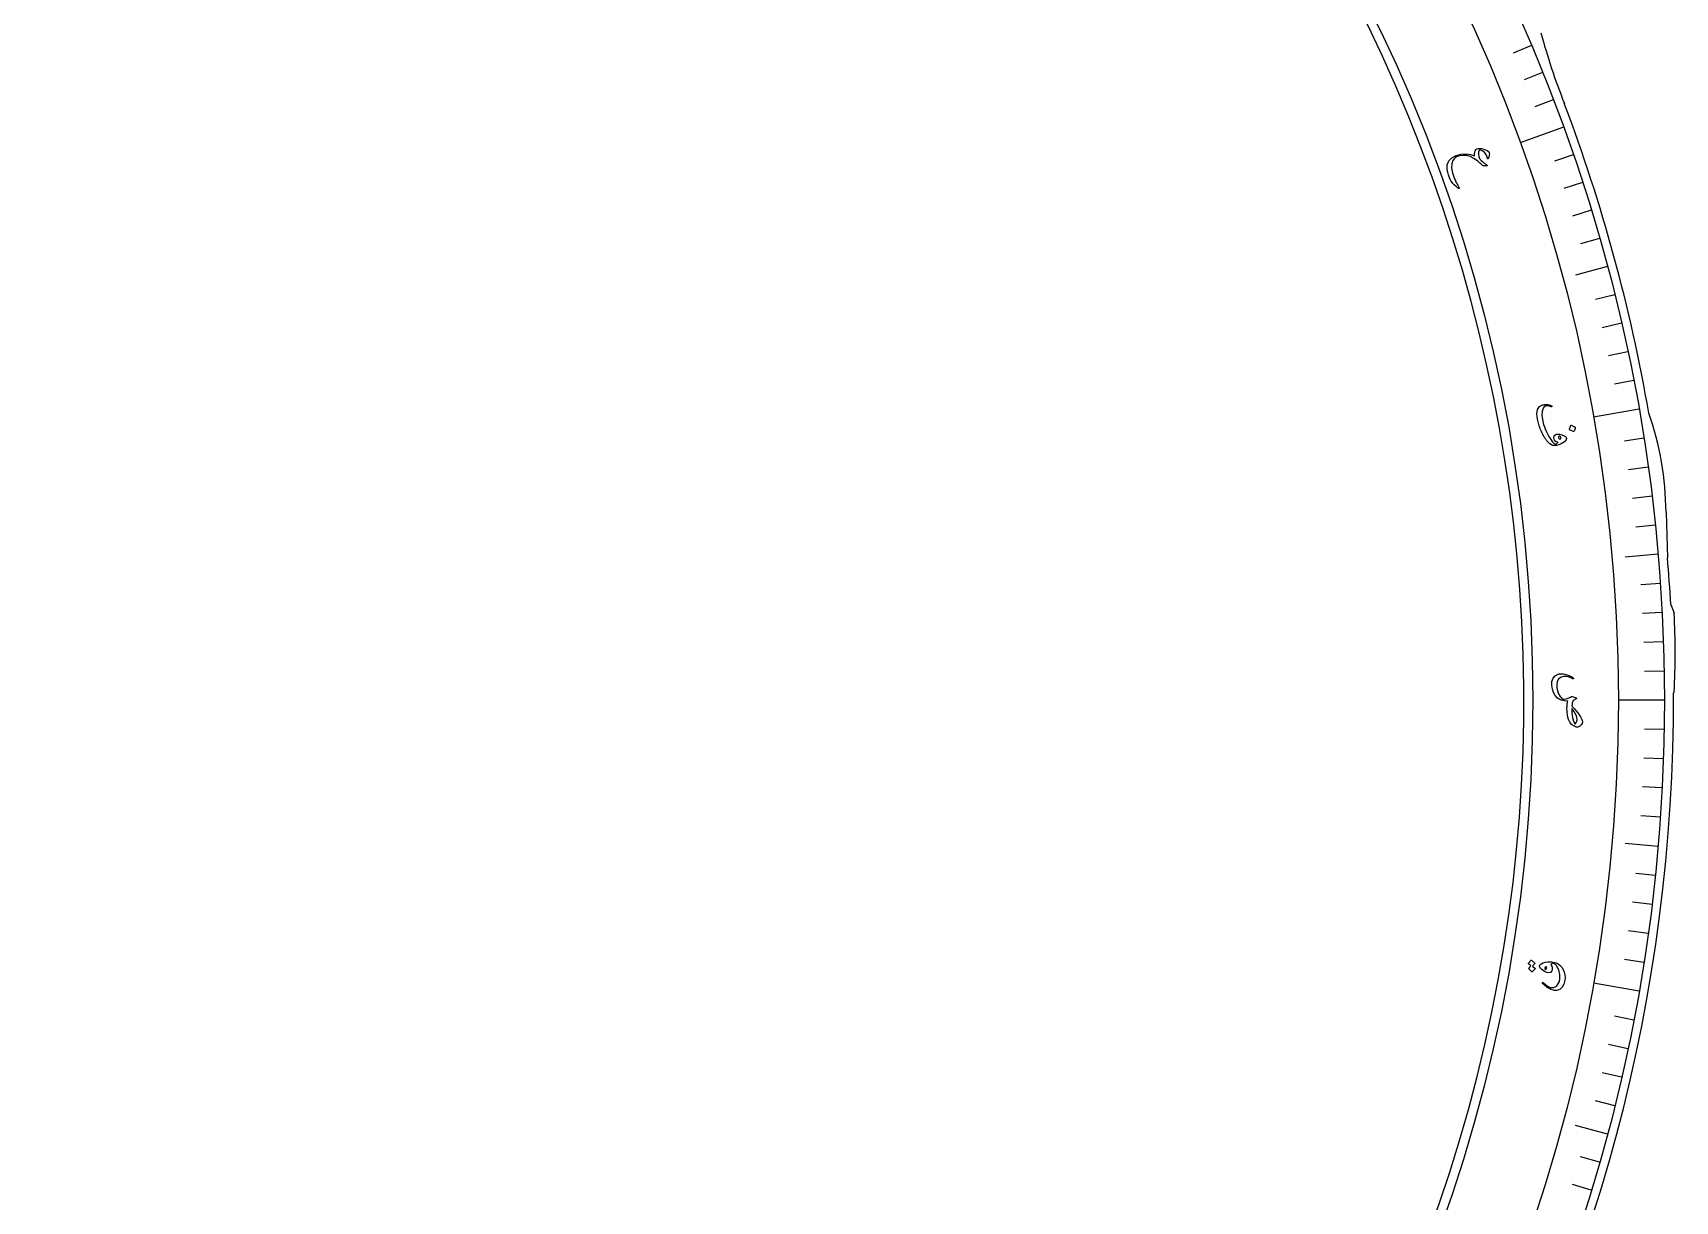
# Model space of a CAD drawing. Header units: millimetres. Extents: x -45 to 45, y -45 to 73.
# Drawn here: x 1.16 to 45.04, y -13.38 to 17.83 of the extents above; entities that cross this region are included whole.
import ezdxf

# ---------------------------------------------------------------- set-up
doc = ezdxf.new("R2010")
doc.units = ezdxf.units.MM
for name, color, linetype in [('CUT_INNER', 6, 'Continuous'), ('CUT_OUTER', 1, 'Continuous'), ('ENGRAVE', 7, 'Continuous'), ('ENGRAVE_FINE', 8, 'Continuous'), ('TEXT', 5, 'Continuous')]:
    doc.layers.add(name, color=color, linetype=linetype)

msp = doc.modelspace()

# ---------------------------------------------------------------- linework, layer by layer
at = {"layer": 'CUT_INNER'}
msp.add_arc((0.0002, -0.0001), 41, 92.34168, 48.51595, dxfattribs=at)
at = {"layer": 'CUT_OUTER'}
for points in [[(44.8003, 5.0235), (44.8008, 5.0169), (44.8387, 3.8054)], [(44.9271, 2.5573), (45.018, 2.3303), (45.0192, 2.3269)], [(45.0192, 0.2165), (45.0163, 0.2144), (44.9994, 0.2031)]]:
    msp.add_lwpolyline(points, dxfattribs=at)
for centre, radius, start, end in [((60.4066, 23.0895), 19.6697, 195.52006, 201.32233), ((0.0073, 0.0024), 44.9923, 9.81141, 20.74267), ((36.5289, 4.9522), 8.2716, 0.49342, 19.17656), ((1.5395, 0.1101), 43.4566, 3.22813, 4.87801), ((22.9148, 1.2718), 22.1295, 357.26675, 2.73282), ((0, -0.0002), 44.9998, 179.74001, 0.25885)]:
    msp.add_arc(centre, radius, start, end, dxfattribs=at)
at = {"layer": 'ENGRAVE'}
for points in [[(42.0606, 15.3088), (40.9029, 14.8875)], [(43.2348, 11.5847), (42.3848, 11.357)], [(44.08, 7.7725), (42.8667, 7.5586)], [(44.5897, 3.9011), (43.713, 3.8244)], [(44.76, 0), (43.528, 0)], [(44.5897, -3.9011), (43.713, -3.8244)], [(44.08, -7.7725), (42.8667, -7.5586)], [(43.2348, -11.5847), (42.3848, -11.357)]]:
    msp.add_lwpolyline(points, dxfattribs=at)
for radius in [44.76, 43.528, 41.24]:
    msp.add_circle((0, 0), radius, dxfattribs=at)
at = {"layer": 'ENGRAVE_FINE'}
for points in [[(41.2018, 17.4891), (40.7158, 17.2828)], [(41.5007, 16.7674), (41.0112, 16.5696)], [(41.7871, 16.0405), (41.2941, 15.8513)], [(42.3214, 14.5724), (41.8222, 14.4005)], [(42.5693, 13.8316), (42.0671, 13.6684)], [(42.8042, 13.0866), (42.2993, 12.9322)], [(43.0261, 12.3375), (42.5185, 12.192)], [(43.4304, 10.8284), (42.9181, 10.7007)], [(43.6128, 10.0688), (43.0983, 9.95)], [(43.7819, 9.3061), (43.2654, 9.1963)], [(43.9376, 8.5406), (43.4193, 8.4399)], [(44.2089, 7.002), (43.6874, 6.9194)], [(44.3244, 6.2294), (43.8015, 6.1559)], [(44.4264, 5.4549), (43.9023, 5.3905)], [(44.5148, 4.6787), (43.9897, 4.6235)], [(44.651, 3.1223), (44.1243, 3.0855)], [(44.6987, 2.3426), (44.1714, 2.3149)], [(44.7327, 1.5621), (44.2051, 1.5437)], [(44.7532, 0.7812), (44.2253, 0.772)], [(44.7532, -0.7812), (44.2253, -0.772)], [(44.7327, -1.5621), (44.2051, -1.5437)], [(44.6987, -2.3426), (44.1714, -2.3149)], [(44.651, -3.1223), (44.1243, -3.0855)], [(44.5148, -4.6787), (43.9897, -4.6235)], [(44.4264, -5.4549), (43.9023, -5.3905)], [(44.3244, -6.2294), (43.8015, -6.1559)], [(44.2089, -7.002), (43.6874, -6.9194)], [(43.9376, -8.5406), (43.4193, -8.4399)], [(43.7819, -9.3061), (43.2654, -9.1963)], [(43.6128, -10.0688), (43.0983, -9.95)], [(43.4304, -10.8284), (42.9181, -10.7007)], [(43.0261, -12.3375), (42.5185, -12.192)], [(42.8042, -13.0866), (42.2993, -12.9322)]]:
    msp.add_lwpolyline(points, dxfattribs=at)
at = {"layer": 'TEXT'}
for points in [[(40.0588, 14.6551), (40.0712, 14.6374), (40.0786, 14.616), (40.0811, 14.5909), (40.0787, 14.562), (40.0758, 14.5467), (40.0724, 14.5324), (40.0686, 14.5191), (40.0644, 14.5068), (40.0598, 14.4954), (40.0549, 14.4852), (40.0497, 14.4759), (40.0442, 14.4678), (40.0383, 14.4615), (40.0333, 14.4613), (40.0292, 14.4673), (40.026, 14.4795), (40.0039, 14.5557), (39.9627, 14.6189), (39.9024, 14.6687), (39.823, 14.7052), (39.8186, 14.7055), (39.8147, 14.7039), (39.8113, 14.7006), (39.8083, 14.6956), (39.7911, 14.6379), (39.7867, 14.5808), (39.795, 14.5242), (39.816, 14.468), (39.8217, 14.4586), (39.8312, 14.4472), (39.8446, 14.4339), (39.8618, 14.4187), (39.8954, 14.3917), (39.925, 14.3678), (39.9506, 14.347), (39.9723, 14.3294), (39.9901, 14.3149), (40.004, 14.3035), (40.0139, 14.2953), (40.0199, 14.2902), (40.026, 14.2822), (40.0252, 14.2763), (40.0175, 14.2728), (40.0028, 14.2715), (39.9628, 14.2724), (39.9325, 14.2748), (39.9117, 14.2787), (39.9005, 14.284), (39.8792, 14.3052), (39.8555, 14.3272), (39.8292, 14.3499), (39.8005, 14.3734), (39.7694, 14.3976), (39.7357, 14.4225), (39.6995, 14.4482), (39.6609, 14.4745), (39.5712, 14.5228), (39.4768, 14.5495), (39.3778, 14.5548), (39.2742, 14.5387), (39.2214, 14.5202), (39.1757, 14.4939), (39.137, 14.4599), (39.1054, 14.4181), (39.0743, 14.3317), (39.0719, 14.2207), (39.0982, 14.085), (39.1527, 13.9243), (39.163, 13.9001), (39.1746, 13.8743), (39.1875, 13.8467), (39.2017, 13.8175), (39.2172, 13.7866), (39.234, 13.7543), (39.2522, 13.7204), (39.2718, 13.6851), (39.2748, 13.6788), (39.276, 13.6739), (39.2757, 13.6702), (39.2736, 13.6679), (39.2589, 13.6696), (39.2314, 13.6871), (39.191, 13.7205), (39.1376, 13.7696), (39.1071, 13.8), (39.0826, 13.8275), (39.0643, 13.852), (39.052, 13.8734), (39.0151, 13.9564), (38.9864, 14.0335), (38.966, 14.1046), (38.9539, 14.1698), (38.9556, 14.302), (38.996, 14.4095), (39.0754, 14.4924), (39.1939, 14.5506), (39.3284, 14.5847), (39.4544, 14.5949), (39.5718, 14.5812), (39.6806, 14.5433), (39.6841, 14.5952), (39.691, 14.639), (39.7012, 14.6745), (39.7148, 14.7018), (39.7212, 14.7103), (39.7291, 14.7173), (39.7383, 14.7229), (39.7489, 14.7271), (39.7794, 14.7335), (39.8091, 14.7371), (39.8382, 14.7377), (39.8665, 14.7354), (39.9263, 14.7237), (39.9782, 14.7064), (40.0224, 14.6835), (40.0588, 14.6551)], [(42.134, 7.0184), (42.1402, 6.9926), (42.1345, 6.9649), (42.1169, 6.9355), (42.0875, 6.9044), (42.0474, 6.8744), (41.9979, 6.8484), (41.9392, 6.8265), (41.8711, 6.8087), (41.8461, 6.8038), (41.8225, 6.8018), (41.8003, 6.8024), (41.7795, 6.8058), (41.7364, 6.8226), (41.6931, 6.851), (41.6498, 6.891), (41.6063, 6.9425), (41.5851, 6.9721), (41.5646, 7.0028), (41.5448, 7.0348), (41.5257, 7.0679), (41.5073, 7.1023), (41.4895, 7.138), (41.4724, 7.175), (41.4559, 7.2134), (41.4404, 7.2521), (41.426, 7.2901), (41.4128, 7.3273), (41.4007, 7.3638), (41.39, 7.3998), (41.3805, 7.4352), (41.3723, 7.47), (41.3655, 7.5044), (41.3509, 7.6503), (41.369, 7.7629), (41.42, 7.8425), (41.5042, 7.889), (41.5249, 7.8938), (41.5489, 7.8971), (41.5762, 7.8989), (41.6068, 7.8991), (41.6409, 7.8964), (41.6748, 7.8901), (41.7083, 7.8803), (41.7415, 7.8668), (41.7454, 7.8646), (41.7485, 7.8617), (41.7506, 7.8582), (41.7519, 7.854), (41.7521, 7.8497), (41.7511, 7.8461), (41.7487, 7.843), (41.7451, 7.8406), (41.7409, 7.8389), (41.7368, 7.8383), (41.7328, 7.8388), (41.7291, 7.8402), (41.6537, 7.8623), (41.5929, 7.8629), (41.5464, 7.8421), (41.5143, 7.7999), (41.4884, 7.7155), (41.4825, 7.6147), (41.4963, 7.4974), (41.5298, 7.3635), (41.5489, 7.3055), (41.5708, 7.2479), (41.5956, 7.1907), (41.6233, 7.1338), (41.6538, 7.0774), (41.6871, 7.0215), (41.7233, 6.966), (41.7622, 6.9111), (41.7858, 6.8822), (41.8094, 6.8614), (41.8333, 6.8486), (41.8573, 6.8439), (41.8722, 6.851), (41.8853, 6.8605), (41.8967, 6.8724), (41.9063, 6.8867), (41.9066, 6.8883), (41.9055, 6.8899), (41.9028, 6.8916), (41.8985, 6.8934), (41.8654, 6.9072), (41.8394, 6.9245), (41.8204, 6.9453), (41.8086, 6.9695), (41.8001, 7.0161), (41.8077, 7.0543), (41.8313, 7.0843), (41.871, 7.1059), (41.9083, 7.112), (41.9559, 7.1072), (42.0139, 7.0916), (42.0822, 7.065), (42.0995, 7.0558), (42.1139, 7.045), (42.1254, 7.0325), (42.134, 7.0184)], [(41.9533, 6.9735), (41.96, 6.9697), (41.966, 6.9693), (41.9715, 6.9723), (41.9765, 6.9787), (41.9869, 7.0033), (41.987, 7.0235), (41.9769, 7.0392), (41.9565, 7.0506), (41.9506, 7.0515), (41.9457, 7.0511), (41.9417, 7.0493), (41.9385, 7.0462), (41.9301, 7.026), (41.9297, 7.0072), (41.9375, 6.9897), (41.9533, 6.9735)], [(42.3723, 7.2982), (42.3742, 7.2968), (42.3755, 7.2946), (42.3764, 7.2917), (42.3767, 7.2881), (42.3709, 7.2607), (42.3625, 7.2344), (42.3516, 7.2092), (42.3382, 7.1852), (42.3359, 7.1827), (42.3335, 7.1813), (42.3308, 7.1811), (42.328, 7.1821), (42.2189, 7.2271), (42.2161, 7.229), (42.2151, 7.2319), (42.2157, 7.2357), (42.2179, 7.2405), (42.2199, 7.2446), (42.2228, 7.2511), (42.2266, 7.26), (42.2313, 7.2712), (42.237, 7.2849), (42.2435, 7.3014), (42.2509, 7.3205), (42.2591, 7.3423), (42.2606, 7.3453), (42.2623, 7.3469), (42.2643, 7.3473), (42.2664, 7.3463)], [(42.5646, -0.5735), (42.5572, -0.6196), (42.535, -0.6585), (42.4982, -0.6902), (42.4466, -0.7146), (42.427, -0.7171), (42.4051, -0.7146), (42.3811, -0.7071), (42.3548, -0.6946), (42.3295, -0.6804), (42.3085, -0.6675), (42.2917, -0.6561), (42.2792, -0.646), (42.2327, -0.5878), (42.1968, -0.5095), (42.1716, -0.4111), (42.1568, -0.2925), (42.1538, -0.2213), (42.1556, -0.1531), (42.1622, -0.0881), (42.1736, -0.0262), (42.0771, -0.0116), (41.9995, 0.0072), (41.9409, 0.0302), (41.9011, 0.0574), (41.8397, 0.1286), (41.7937, 0.2094), (41.7631, 0.2999), (41.7479, 0.4001), (41.7518, 0.5058), (41.7815, 0.5906), (41.8372, 0.6546), (41.919, 0.6979), (41.9318, 0.7017), (41.9451, 0.7049), (41.959, 0.7074), (41.9735, 0.7093), (41.9885, 0.7103), (42.0039, 0.7104), (42.0198, 0.7096), (42.036, 0.7077), (42.0649, 0.7036), (42.0933, 0.6982), (42.1213, 0.6915), (42.149, 0.6834), (42.1762, 0.6741), (42.2028, 0.6636), (42.2288, 0.6519), (42.2543, 0.6391), (42.2647, 0.6333), (42.2746, 0.6277), (42.2839, 0.6221), (42.2928, 0.6166), (42.3012, 0.6113), (42.3091, 0.6061), (42.3165, 0.6013), (42.3234, 0.5966), (42.3273, 0.5933), (42.3297, 0.5898), (42.3307, 0.5861), (42.3302, 0.5822), (42.3287, 0.5781), (42.3266, 0.5749), (42.3241, 0.5728), (42.3211, 0.5716), (42.3176, 0.5712), (42.3139, 0.5715), (42.3097, 0.5724), (42.3053, 0.574), (42.2906, 0.5834), (42.2744, 0.5923), (42.2568, 0.6007), (42.2377, 0.6086), (42.1888, 0.6249), (42.1428, 0.6347), (42.0998, 0.638), (42.0596, 0.6348), (41.9835, 0.6092), (41.9286, 0.564), (41.8948, 0.4991), (41.882, 0.4144), (41.8866, 0.3329), (41.9027, 0.2536), (41.9303, 0.1766), (41.9695, 0.1019), (41.9857, 0.0793), (42.0054, 0.0598), (42.0286, 0.0434), (42.0551, 0.0301), (42.0588, 0.0285), (42.0634, 0.0278), (42.0687, 0.0279), (42.0749, 0.0288), (42.1338, 0.0404), (42.1854, 0.0555), (42.2298, 0.074), (42.2669, 0.096), (42.2738, 0.1004), (42.2798, 0.1029), (42.2849, 0.1037), (42.2893, 0.1026), (42.3973, 0.062), (42.4054, 0.0562), (42.4088, 0.0505), (42.4074, 0.0449), (42.4013, 0.0396), (42.3184, -0.0092), (42.306, -0.0353), (42.2966, -0.0688), (42.2901, -0.1096), (42.2865, -0.1579), (42.3421, -0.2155), (42.3935, -0.2734), (42.4407, -0.3316), (42.4837, -0.39), (42.5195, -0.4459), (42.5448, -0.4952), (42.5599, -0.5377), (42.5646, -0.5735)], [(42.3689, -0.6355), (42.4002, -0.5955), (42.4194, -0.5534), (42.4264, -0.5094), (42.4211, -0.4633), (42.4041, -0.4133), (42.3758, -0.356), (42.336, -0.2915), (42.2849, -0.2197), (42.2836, -0.3497), (42.2971, -0.4623), (42.3255, -0.5576), (42.3689, -0.6355)], [(41.1301, -7.0355), (41.1287, -7.0336), (41.1281, -7.0312), (41.1283, -7.0282), (41.1292, -7.0248), (41.1361, -7.013), (41.1435, -7.0017), (41.1513, -6.9909), (41.1594, -6.9805), (41.1681, -6.9706), (41.1774, -6.961), (41.1873, -6.9517), (41.1978, -6.9429), (41.2009, -6.9413), (41.2038, -6.9409), (41.2068, -6.9416), (41.2097, -6.9435), (41.2979, -7.0218), (41.2989, -7.0238), (41.2985, -7.0262), (41.2967, -7.0293), (41.2934, -7.033), (41.2905, -7.0354), (41.2864, -7.0394), (41.2812, -7.045), (41.2747, -7.0523), (41.267, -7.0612), (41.2578, -7.0718), (41.2473, -7.0842), (41.2354, -7.0984), (41.3035, -7.1604), (41.3055, -7.1631), (41.3055, -7.1661), (41.3037, -7.1694), (41.3, -7.173), (41.2968, -7.1762), (41.2919, -7.1812), (41.2853, -7.1881), (41.2771, -7.1969), (41.2672, -7.2076), (41.2556, -7.2206), (41.2423, -7.2357), (41.2272, -7.2529), (41.2249, -7.2546), (41.2228, -7.2551), (41.2209, -7.2546), (41.2192, -7.2529), (41.1356, -7.1735), (41.1342, -7.1716), (41.1337, -7.1692), (41.1338, -7.1663), (41.1348, -7.1628), (41.1402, -7.1527), (41.1461, -7.143), (41.1525, -7.1337), (41.1594, -7.1249), (41.1668, -7.1164), (41.1744, -7.1083), (41.1825, -7.1007), (41.1909, -7.0934)], [(41.4219, -7.0854), (41.4264, -7.0737), (41.4356, -7.0618), (41.4498, -7.0498), (41.4688, -7.0376), (41.5185, -7.0143), (41.5756, -6.9979), (41.6403, -6.9883), (41.7125, -6.9855), (41.7498, -6.9874), (41.787, -6.9927), (41.8242, -7.0012), (41.8613, -7.0131), (41.9199, -7.0426), (41.9706, -7.0818), (42.0132, -7.1308), (42.0477, -7.1897), (42.0771, -7.2646), (42.0954, -7.3371), (42.1024, -7.4073), (42.0982, -7.4751), (42.0711, -7.5832), (42.0251, -7.6653), (41.9604, -7.7211), (41.877, -7.7507), (41.8501, -7.7527), (41.8218, -7.7506), (41.792, -7.7446), (41.7608, -7.7346), (41.727, -7.7216), (41.6936, -7.7061), (41.6607, -7.6879), (41.6281, -7.6672), (41.5958, -7.6441), (41.5638, -7.6189), (41.5321, -7.5916), (41.5008, -7.5623), (41.4976, -7.5583), (41.4958, -7.5544), (41.4956, -7.5506), (41.4969, -7.5469), (41.4991, -7.5431), (41.5015, -7.5401), (41.504, -7.5379), (41.5067, -7.5367), (41.5105, -7.536), (41.5144, -7.5368), (41.5186, -7.5389), (41.5231, -7.5423), (41.5763, -7.5913), (41.6261, -7.6286), (41.6725, -7.6544), (41.7155, -7.6685), (41.7572, -7.6726), (41.7972, -7.668), (41.8354, -7.6547), (41.8719, -7.6326), (41.9048, -7.6009), (41.9309, -7.5598), (41.9501, -7.5094), (41.9623, -7.4496), (41.966, -7.4081), (41.9663, -7.3666), (41.9632, -7.3252), (41.9567, -7.2837), (41.9467, -7.2424), (41.9332, -7.2012), (41.9161, -7.1602), (41.8954, -7.1194), (41.8752, -7.087), (41.8541, -7.0622), (41.8322, -7.0449), (41.8096, -7.0352), (41.7868, -7.032), (41.7644, -7.034), (41.7425, -7.0412), (41.721, -7.0537), (41.7488, -7.0996), (41.7624, -7.144), (41.7619, -7.1868), (41.7473, -7.228), (41.715, -7.2667), (41.6717, -7.2824), (41.6174, -7.275), (41.552, -7.2448), (41.4902, -7.2035), (41.448, -7.1632), (41.4252, -7.1238), (41.4219, -7.0854)], [(41.6008, -7.1093), (41.5849, -7.1202), (41.573, -7.1312), (41.5651, -7.1422), (41.5612, -7.1531), (41.5613, -7.163), (41.5647, -7.1734), (41.5716, -7.1842), (41.582, -7.1954), (41.5916, -7.1878), (41.5995, -7.1787), (41.6057, -7.1682), (41.6101, -7.1562), (41.6115, -7.1446), (41.6104, -7.1329), (41.6068, -7.1212), (41.6008, -7.1093)]]:
    msp.add_lwpolyline(points, close=True, dxfattribs=at)

doc.saveas('drawing.dxf')
